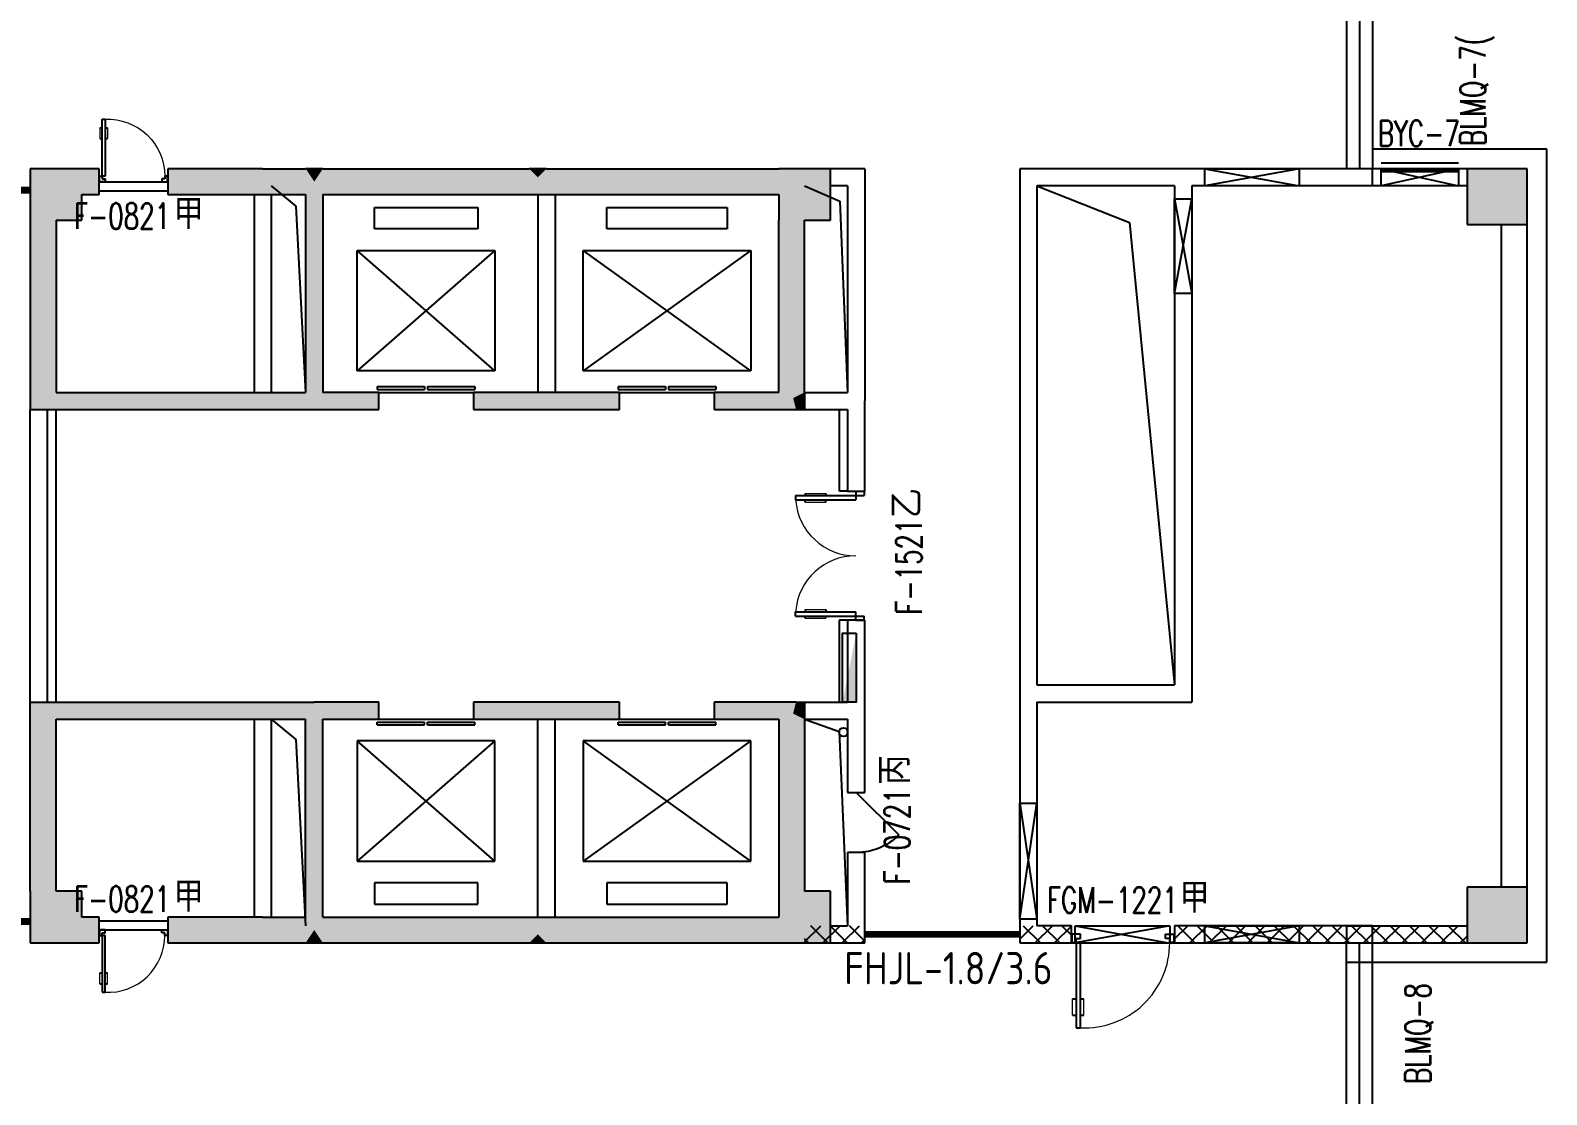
# Model space of a CAD drawing. Extents: x 2066852 to 2142668, y 313528 to 416301.
# Drawn here: x 2124413 to 2142038, y 393301 to 405673 of the extents above; entities that cross this region are included whole.
import ezdxf

# ---------------------------------------------------------------- set-up
doc = ezdxf.new("R2010")
doc.units = 0
doc.header["$LTSCALE"] = 1000
doc.header["$MEASUREMENT"] = 0
doc.layers.add('body', color=30, linetype='Continuous')
doc.layers.add('消防', color=222, linetype='Continuous')
doc.styles.add('-宋体', font='GBENOR.shx', dxfattribs={"bigfont": 'GBCBIG.shx'})
doc.styles.add('_TCH_WINDOW', font='txt.shx', dxfattribs={"height": 3.5, "bigfont": 'hztxt.shx'})

# ---------------------------------------------------------------- blocks, each defined once
blk = doc.blocks.new('cde')
at = {"layer": '消防'}
blk.add_hatch(color=256, dxfattribs=at).paths.add_polyline_path([(-873426.7166632321, -271674.3896962288), (-874226.7166632321, -271674.3896962288), (-873426.7166632321, -271834.3896962288)])
blk.add_lwpolyline([(-874226.7166632321, -271674.3896962288), (-873426.7166632321, -271674.3896962288), (-873426.7166632321, -271834.3896962288), (-874226.7166632321, -271834.3896962288)], close=True, dxfattribs=at)
blk = doc.blocks.new('dsssw')
at = {"layer": 'body'}
for p, q in [((1064639.195166232, 723073.2112980841, 1000), (1065739.195166233, 723073.2112980841, 1000)), ((1064639.195166232, 722874.2783074904, 1000), (1064639.195166232, 723073.2112980841, 1000)), ((1064639.195166232, 723073.2112980841, 1000), (1065739.195166233, 722874.2783074904, 1000)), ((1065739.195166231, 723073.2112980917), (1064639.195166232, 722874.2783074904, 1000)), ((1065739.195166233, 723073.2112980841, 1000), (1065739.195166233, 722874.2783074904, 1000)), ((1066688.980031787, 723073.2112981061, 10000), (1067588.980031787, 723073.2112981061, 10000)), ((1066688.980031787, 722873.6180586899, 10000), (1066688.980031787, 723073.2112981061, 10000)), ((1066688.980031787, 723073.2112981061, 10000), (1067588.980031787, 722873.6180586899, 10000)), ((1067588.980031785, 723073.2112981095), (1066688.980031787, 722873.6180586899, 10000)), ((1067588.980031787, 723073.2112981061, 10000), (1067588.980031787, 722873.6180586899, 10000)), ((1065739.195166233, 722874.2783074904, 1000), (1064639.195166232, 722874.2783074904, 1000)), ((1067588.980031787, 722873.6180586899, 10000), (1066688.980031787, 722873.6180586899, 10000)), ((1064289.195166258, 722723.0017846881), (1064489.195166258, 722723.0017846881)), ((1064289.195166258, 721623.0017846881), (1064289.195166258, 722723.0017846881)), ((1064289.195166258, 722723.0017846881), (1064489.195166258, 721623.0017846881)), ((1064289.195166258, 721623.0017846881), (1064489.195166258, 722723.0017846881)), ((1064489.195166258, 722723.0017846881), (1064489.195166258, 721623.0017846881)), ((1064489.195166258, 721623.0017846881), (1064289.195166258, 721623.0017846881)), ((1062489.195166244, 715698.2112980766, 20000), (1062687.412380871, 715698.2112980766, 20000)), ((1062489.195166244, 714348.2112980766, 20000), (1062489.195166244, 715698.2112980766, 20000)), ((1062489.195166244, 715698.2112980766, 20000), (1062687.412380871, 714348.2112980766, 20000)), ((1062489.195166244, 714348.2112980766), (1062687.412380871, 715698.2112980766, 20000)), ((1062687.412380871, 715698.2112980766, 20000), (1062687.412380871, 714348.2112980766, 20000)), ((1062687.412380871, 714348.2112980766, 20000), (1062489.195166244, 714348.2112980766, 20000)), ((1063133.665454694, 714273.211298054), (1064233.801983289, 714273.211298054)), ((1063133.665454694, 714071.1946094234), (1063133.665454694, 714273.211298054)), ((1064233.801983289, 714273.211298054), (1063133.665454694, 714073.2112980539)), ((1063133.665454694, 714273.211298054), (1064233.801983289, 714071.1946094234)), ((1064233.801983289, 714273.211298054), (1064233.801983289, 714071.1946094234)), ((1064639.195166269, 714273.2112980632), (1065739.195166268, 714273.2112980632)), ((1064639.195166268, 714073.211298063), (1064639.195166269, 714273.2112980632)), ((1065739.195166268, 714273.2112980692), (1064639.195166268, 714073.2112980632)), ((1064639.195166269, 714273.2112980632), (1065739.195166268, 714073.211298063)), ((1065739.195166268, 714273.2112980632), (1065739.195166268, 714073.211298063)), ((1064233.801983289, 714071.1946094234), (1063133.665454694, 714071.1946094234)), ((1065739.195166268, 714073.211298063), (1064639.195166268, 714073.211298063))]:
    blk.add_line(p, q, dxfattribs=at)
blk = doc.blocks.new('$DorLib2D$00000009')
for p, q in [((0.4128784780300046, 0.9052619659617922), (0.4128784780300046, 0.08070055595349494)), ((0.4541065485304194, 0.9052619659617922), (0.4128784780300046, 0.9052619659617922)), ((0.4541065485304194, 0.08070055595349494), (0.4541065485304194, 0.9052619659617922)), ((0.4128784780300046, 0.7821568824082695), (0.3780038555081039, 0.7821568824082694)), ((0.4889811710523202, 0.7821568824082694), (0.4541065485304194, 0.7821568824082695)), ((0.4128784780300046, 0.6235084014994399), (0.3780038555081039, 0.6235084014994398)), ((0.4889811710523202, 0.6235084014994398), (0.4541065485304194, 0.6235084014994399)), ((-0.4941390729791224, 0.08070055595349494), (-0.4529110024787076, 0.08070055595349494)), ((-0.4941390729791224, -0.001755585047334795), (-0.4941390729791224, 0.08070055595349494)), ((-0.4529110024787076, 0.08070055595349494), (-0.4529110024787076, 0.03947248545308008)), ((-0.4529110024787076, 0.03947248545308008), (-0.4116829319782927, 0.03947248545308008)), ((-0.4116829319782927, 0.03947248545308008), (-0.4116829319782927, -0.001755585047334795)), ((0.4128784780300046, 0.08070055595349494), (0.4541065485304194, 0.08070055595349494)), ((0.4541065485304194, 0.03947248545308008), (0.4128784780300046, 0.03947248545308008)), ((0.4128784780300046, 0.03947248545308008), (0.4128784780300046, -0.001755585047334795)), ((0.4953346190308343, 0.08070055595349494), (0.4541065485304194, 0.08070055595349494)), ((0.4541065485304194, 0.08070055595349494), (0.4541065485304194, 0.03947248545308008)), ((0.4953346190308343, -0.001755585047334795), (0.4953346190308343, 0.08070055595349494)), ((-0.4941390729791224, -0.001755585047334795), (-0.4941390729791224, -0.001755585047334795)), ((-0.4116829319782927, -0.001755585047334795), (-0.4941390729791224, -0.001755585047334795)), ((0.4128784780300046, -0.001755585047334795), (0.4953346190308343, -0.001755585047334795)), ((0.4953346190308343, -0.001755585047334795), (0.4953346190308343, -0.001755585047334795))]:
    blk.add_line(p, q)
at = {"lineweight": 13}
for p, q in [((0.3780038555081039, 0.7821568824082694), (0.3780038555081039, 0.6235084014994398)), ((0.4889811710523202, 0.7821568824082694), (0.4889811710523202, 0.6235084014994398))]:
    blk.add_line(p, q, dxfattribs=at)
blk.add_arc((0.3716497624938499, 0.08173193500353383), 0.8245614100082972, 87.13397114007623, 180.0716668053313, dxfattribs=at)
blk = doc.blocks.new('$TCHSYS$LDOR22D')
for p, q in [((-0.5166666666663637, 0.8332552583810156), (-0.01666666666671013, 0.8332552583810156)), ((-0.5166666666663637, 0.8332552583810156), (-0.5166666666663637, 0.6666666666662593)), ((-0.01666666666671013, 0.8332552583810156), (-0.01666666666671013, 0.6666666666662593)), ((0.01666666666660888, 0.8332552583810156), (0.01666666666660888, 0.6666666666662593)), ((0.01666666666660888, 0.8332552583810156), (0.5166666666662572, 0.8332552583810156)), ((0.5166666666662572, 0.8332552583810156), (0.5166666666662572, 0.6666666666662593)), ((-0.5166666666663637, 0.6666666666662593), (-0.01666666666671013, 0.6666666666662593)), ((0.01666666666660888, 0.6666666666662593), (0.5166666666662572, 0.6666666666662593)), ((-0.5000000000000071, 0.4999999999999858), (0.5000000000000373, 0.4999999999999858))]:
    blk.add_line(p, q)
blk = doc.blocks.new('$DorLib2D$00000114')
at = {"color": 0}
blk.add_line((0.4999999999999964, 3.552713678800501e-15), (-0.2071067811864751, 0.7071067811864857), dxfattribs=at)
blk.add_arc((0.5000000000013856, -1.154631945610163e-12), 1.000000000001696, 135, 180, dxfattribs=at)
blk = doc.blocks.new('$DorLib2D$00000011')
for p, q in [((-0.4666666602065375, 0.4708801651422996), (-0.46666666020654, -0.06245316819156697)), ((-0.4666666602065375, 0.4708801651422996), (-0.4333333268731733, 0.4708801651422999)), ((-0.4333333268731733, 0.4708801651422999), (-0.4333333268731709, 0.004213498475166344)), ((0.4333333397943598, 0.4708801651422999), (0.4333333397943574, 0.004213498475166344)), ((0.4666666731277241, 0.4708801651422996), (0.4333333397943598, 0.4708801651422999)), ((0.4666666731277241, 0.4708801651422996), (0.4666666731277265, -0.06245316819156697)), ((-0.4833333268732257, 0.3962051976975873), (-0.466666660206538, 0.3962051976975872)), ((-0.41666666020649, 0.3962051976975873), (-0.4333333268731729, 0.3962051976975873)), ((0.4166666731276766, 0.3962051976975873), (0.4333333397943595, 0.3962051976975873)), ((0.4833333397944098, 0.3962051976975873), (0.4666666731277244, 0.3962051976975872)), ((-0.4833333268732233, 0.2345635206386193), (-0.4666666602065386, 0.2345635206386192)), ((-0.41666666020649, 0.2345635206386193), (-0.4333333268731721, 0.2345635206386192)), ((0.4166666731276741, 0.2345635206386193), (0.4333333397943586, 0.2345635206386192)), ((0.4833333397944074, 0.2345635206386193), (0.4666666731277251, 0.2345635206386192)), ((-0.4999999935399067, 0.004213498475166344), (-0.4333333268731709, 0.004213498475166344)), ((-0.4999999935399042, 0.004213498475176044), (-0.4999999935399067, -0.06245316819156697)), ((0.5000000064610932, 0.004213498475166344), (0.4333333397943574, 0.004213498475166344)), ((0.5000000064610907, 0.004213498475176044), (0.5000000064610932, -0.06245316819156697)), ((-0.4999999935399067, -0.06245316819156697), (-0.46666666020654, -0.06245316819156697)), ((0.5000000064610932, -0.06245316819156697), (0.4666666731277265, -0.06245316819156697))]:
    blk.add_line(p, q)
at = {"lineweight": 13}
for p, q in [((-0.4833333268732257, 0.3962051976975873), (-0.4833333268732233, 0.2345635206386193)), ((-0.41666666020649, 0.3962051976975873), (-0.41666666020649, 0.2345635206386193)), ((0.4166666731276766, 0.3962051976975873), (0.4166666731276741, 0.2345635206386193)), ((0.4833333397944098, 0.3962051976975873), (0.4833333397944074, 0.2345635206386193))]:
    blk.add_line(p, q, dxfattribs=at)
for centre, start, end in [((-0.46666666020654, 0.004213498475166344), 0, 85.90395624184767), ((0.4666666731277265, 0.004213498475166344), 94.09604375815232, 180)]:
    blk.add_arc(centre, 0.4666666666671332, start, end, dxfattribs=at)
blk = doc.blocks.new('$WINLIB2D$00000004')
for p, q in [((-0.5, 0.5), (0.5, 0.5)), ((-0.5, 0.2405796575893152), (0.5, 0.2405796575893152)), ((-0.4999999999999999, -0.5), (0.5, -0.5))]:
    blk.add_line(p, q)

msp = doc.modelspace()

# ---------------------------------------------------------------- hatches: boundary and pattern name
at = {"layer": 'body'}
for points in [[(2124413.169386386, 403464.5145368003), (2125013.169386386, 403464.5145368003), (2125013.169386386, 404064.5145368003), (2124413.169386386, 404064.5145368003)], [(2125013.169386386, 403764.5145368194), (2125213.169386393, 403764.5145368483), (2125213.169386393, 404064.5145368351), (2125013.169386386, 404064.5145368194)], [(2127113.169386071, 404064.5145368199), (2126013.169386393, 404064.5145368353), (2126013.169386393, 403764.5145368485), (2127113.169386071, 403764.5145368199)], [(2127113.169386071, 404064.5145368199), (2127113.169386071, 403764.5145368199), (2127613.169386055, 403764.5145369361), (2127713.169386177, 403914.5145368777), (2127613.169386298, 404064.5145369357)], [(2127613.169386072, 404064.5145368205), (2127713.169386176, 403914.5145368777), (2127813.169386298, 404064.5145368192)], [(2127713.169386177, 403914.5145368777), (2127813.169386055, 403764.5145368198), (2130313.169386078, 403764.5145368205), (2130313.169386288, 403964.5145370315), (2130213.169386393, 404064.5145368197), (2127813.169386298, 404064.5145368192)], [(2130213.169386077, 404064.5145368205), (2130313.169386288, 403964.5145370316), (2130413.169386393, 404064.5145374545)], [(2130313.169386288, 403964.5145370316), (2130313.169386078, 403764.5145368205), (2130413.169386077, 403764.5145368205), (2130413.169386077, 404064.5145368205)], [(2133113.169386392, 403764.5145368205), (2133113.169386392, 404064.5145368205), (2130413.169386077, 404064.5145368205), (2130413.169386077, 403764.5145368205)], [(2133113.169386392, 403464.5145368036), (2133713.169386392, 403464.5145368036), (2133713.169386392, 404064.5145368036), (2133113.169386392, 404064.5145368036)], [(2141113.200636333, 403414.5067234673), (2141813.169386336, 403414.5067234673), (2141813.169386336, 404064.5067234872), (2141113.200636333, 404064.5067234872)], [(2127713.169386177, 403914.5145368777), (2127613.169386055, 403764.5145369361), (2127613.169386055, 401464.5145367609), (2127713.169386061, 401397.8478701353), (2127813.169386055, 401464.5145368232), (2127813.169386055, 403764.5145368198)], [(2124713.169386386, 403464.5145368194), (2124413.169386386, 403464.5145368194), (2124413.169386363, 401264.5145368036), (2124713.169386419, 401464.5145368275)], [(2133413.169386398, 403464.5145368036), (2133113.169386388, 403464.5145368036), (2133113.1693864, 401464.5145368277), (2133279.836053088, 401397.8478704171), (2133413.169386445, 401464.5145376008)], [(2124713.169386419, 401464.5145368275), (2124413.169386363, 401264.5145368036), (2127113.169386072, 401264.5145368215), (2127113.169386072, 401464.5145368215)], [(2127113.169386072, 401464.5145368215), (2127113.169386072, 401264.5145368215), (2127713.169386072, 401264.5145368219), (2127713.169386061, 401397.8478701354), (2127613.169386055, 401464.5145367609)], [(2127713.169386072, 401264.5145368219), (2128463.169385986, 401264.5145368237), (2128463.169385986, 401464.5145368056), (2127813.169386055, 401464.5145368232), (2127713.169386061, 401397.8478701354)], [(2130413.169386077, 401464.5145368223), (2129563.169385986, 401464.5145368052), (2129563.169385986, 401264.5145368239), (2130413.169386077, 401264.5145368223)], [(2130413.169386077, 401264.5145368223), (2131263.169386291, 401264.514536809), (2131263.169386292, 401464.5145368175), (2130413.169386077, 401464.5145368223)], [(2133113.1693864, 401464.5145368277), (2132363.169386139, 401464.5145368197), (2132363.169386139, 401264.5145368091), (2133313.169386419, 401264.5145368228), (2133279.836053088, 401397.8478704171)], [(2133279.836053088, 401397.8478704171), (2133313.169386419, 401264.5145368228), (2133413.169386386, 401264.5145368228), (2133413.169386386, 401464.5145368228)], [(2124413.169386386, 395664.514536801), (2124713.169386386, 395664.514536801), (2124713.169386367, 397664.5145368147), (2124413.169386424, 397864.5145367927)], [(2124413.169386424, 397864.5145367927), (2124713.169386367, 397664.5145368147), (2127113.169386068, 397664.5145367988), (2127113.169386068, 397864.5145367988)], [(2127113.169386068, 397864.5145367988), (2127113.169386068, 397664.5145367988), (2127613.169386055, 397664.5145366054), (2127713.169386076, 397731.181203408), (2127713.169386072, 397864.5145367986)], [(2127813.169386102, 397664.5145368198), (2128463.169385986, 397664.5145368307), (2128463.169385986, 397864.5145368194), (2127713.169386072, 397864.5145367986), (2127713.169386076, 397731.1812034079)], [(2130413.169386077, 397864.5145367981), (2129563.169385986, 397864.5145368192), (2129563.169385986, 397664.5145368215), (2130413.169386077, 397664.5145367981)], [(2130413.169386077, 397664.5145367981), (2131263.169386291, 397664.5145368074), (2131263.169386291, 397864.5145367784), (2130413.169386077, 397864.5145367981)], [(2133313.169386419, 397864.5145367977), (2132363.169386292, 397864.5145367782), (2132363.169386291, 397664.5145367917), (2133113.169386428, 397664.5145367596), (2133279.836053092, 397731.1812037133)], [(2133279.836053092, 397731.1812037133), (2133413.169386428, 397664.5145375829), (2133413.169386386, 397864.5145367977), (2133313.169386419, 397864.5145367977)], [(2127713.169385985, 395214.5145368284), (2127813.169386102, 395364.51453678), (2127813.169386102, 397664.5145368198), (2127713.169386076, 397731.1812034079), (2127613.169386055, 397664.5145366054), (2127613.169386055, 395364.5145368539)], [(2133113.169386394, 395664.5145368036), (2133413.169386394, 395664.5145368036), (2133413.169386428, 397664.5145375829), (2133279.836053092, 397731.1812037133), (2133113.169386428, 397664.5145367596)], [(2141113.200636333, 395064.5067234886), (2141813.169386336, 395064.5067234886), (2141813.169386336, 395714.5067235373), (2141113.200636333, 395714.5067235373)], [(2124413.169386386, 395064.514536801), (2125013.169386386, 395064.514536801), (2125013.169386386, 395664.514536801), (2124413.169386386, 395664.514536801)], [(2133113.169386392, 395064.5145368036), (2133713.169386392, 395064.5145368036), (2133713.169386392, 395664.5145368036), (2133113.169386392, 395664.5145368036)], [(2125013.169386386, 395064.514536801), (2125213.169386393, 395064.514536777), (2125213.169386393, 395364.5145367631), (2125013.169386386, 395364.514536801)], [(2127113.169386076, 395364.5145368006), (2126013.169386393, 395364.514536763), (2126013.169386393, 395064.5145367768), (2127113.169386076, 395064.5145368006)], [(2127113.169386076, 395364.5145368006), (2127113.169386076, 395064.5145368006), (2127613.169386299, 395064.5145368519), (2127713.169385985, 395214.5145368283), (2127613.169386055, 395364.5145368539)], [(2127713.169385985, 395214.5145368283), (2127813.169385484, 395064.5145368276), (2130213.169385579, 395064.5145368272), (2130313.169385746, 395164.5145365924), (2130313.169386078, 395364.5145368), (2127813.169386102, 395364.51453678)], [(2130313.169385746, 395164.5145365924), (2130413.169385579, 395064.51453615), (2130413.169386077, 395364.5145368), (2130313.169386078, 395364.5145368)], [(2133113.169386392, 395064.5145368036), (2133113.169386392, 395364.5145368), (2130413.169386077, 395364.5145368), (2130413.169386077, 395064.5145368)], [(2127813.169386072, 395064.5145368), (2127713.169385985, 395214.5145368284), (2127613.169386299, 395064.5145368519)], [(2130413.169386077, 395064.5145368), (2130313.169385746, 395164.5145365924), (2130213.169385579, 395064.5145368272)]]:
    msp.add_hatch(color=256, dxfattribs=at).paths.add_polyline_path(points)
h = msp.add_hatch(dxfattribs=at)
h.set_pattern_fill('ANSI37', color=256, scale=100, style=0)
h.set_pattern_definition([(45, (1225189.330151733, 730170.1359182273), (-112.2532015133644, 112.2532015133644), []), (135, (1225189.330151733, 730170.1359182273), (-112.2532015133644, -112.2532015133644), [])])
h.paths.add_polyline_path([(2069813.169386297, 395264.506723471), (2071188.169394794, 395264.5067235078), (2071188.169394811, 395064.4989109195), (2069813.169386297, 395064.5067234943)])
h.paths.add_polyline_path([(2073588.169394794, 395264.5067234447), (2074863.169392178, 395264.5067239226), (2074863.169392187, 395064.5067236716), (2073588.169394811, 395064.4989111271)])
h.paths.add_polyline_path([(2075288.169386302, 395264.5067239221), (2074863.169392178, 395264.5067239226), (2074863.169392187, 395064.4989112373), (2075288.169386302, 395064.4989137535)])
h.paths.add_polyline_path([(2075988.169386301, 395264.5067239222), (2076113.138136308, 395264.5067239222), (2076113.138136308, 395064.5067239224), (2075988.169386301, 395064.5067239224)])
h.paths.add_polyline_path([(2084813.169386294, 399364.5067238766), (2090213.169386249, 399364.5067238644), (2090213.169386249, 400014.5067238811), (2092313.169386266, 400014.5067238808), (2092313.169386221, 400214.5067238808), (2090013.169386249, 400214.5067238642), (2090013.169386246, 399564.5067238758), (2084813.169386294, 399564.5067238612)])
h.paths.add_polyline_path([(2102213.169386298, 395264.5067237954), (2110263.201301177, 395264.5067237954), (2110263.201301177, 395064.4989109801), (2102213.169386298, 395064.5067237846)])
h.paths.add_polyline_path([(2133413.169386385, 395264.5145367051), (2134113.169386334, 395264.5145367051), (2134113.169386334, 395064.5067238088), (2133413.169386385, 395064.5067238088)])
h.paths.add_polyline_path([(2135913.169386363, 395064.5067239503), (2136513.328477347, 395064.5067239503), (2136513.328477347, 395264.5067239139), (2135913.169386363, 395264.5067239139)])
h.paths.add_polyline_path([(2137713.328477347, 395264.5067239139), (2141113.169386308, 395264.5067239139), (2141113.169386308, 395064.4989112173), (2137713.328477347, 395064.4989112173)])

# ---------------------------------------------------------------- linework, layer by layer
for p, q in [((2139713.169386037, 406464.5067237691), (2139713.169386037, 404064.5067239171)), ((2139863.169386039, 406464.506723769), (2139863.169386039, 404064.5067239171)), ((2140013.169385997, 406464.5067237688), (2140013.169385996, 404064.5067239171)), ((2142038.169386299, 404289.5067239004), (2140013.16938602, 404289.5067238911)), ((2142038.169386299, 394839.5067239323), (2142038.169386299, 404289.5067239004)), ((2125013.169386386, 404064.5145368003), (2124413.169386386, 404064.5145368003)), ((2124413.169386386, 404064.5145368003), (2124413.169386386, 403464.5145368003)), ((2125213.169386393, 404064.5145368351), (2125013.169386386, 404064.5145368194)), ((2125213.169386393, 403764.5145368483), (2125213.169386393, 404064.5145368351)), ((2127113.169386071, 404064.5145368199), (2126013.169386393, 404064.5145368353)), ((2126013.169386393, 404064.5145368353), (2126013.169386393, 403764.5145368485)), ((2127113.169386071, 404064.5145368199), (2127613.169386298, 404064.5145369357)), ((2127613.169386072, 404064.5145368205), (2127613.169386298, 404064.5145369357)), ((2127813.169386072, 404064.5145368205), (2127613.169386072, 404064.5145368205)), ((2127813.169386072, 404064.5145368205), (2127813.169386298, 404064.5145368192)), ((2127813.169386298, 404064.5145368192), (2130213.169386393, 404064.5145368197)), ((2130213.169386077, 404064.5145368205), (2130213.169386393, 404064.5145368197)), ((2130413.169386077, 404064.5145368205), (2130213.169386077, 404064.5145368205)), ((2130413.169386077, 404064.5145368205), (2130413.169386393, 404064.5145374545)), ((2130413.169386393, 404064.5145374545), (2130413.169386077, 404064.5145368205)), ((2130413.169386077, 404064.5145368205), (2133113.169386393, 404064.5145368017)), ((2133713.169386392, 404064.5145368036), (2133113.169386392, 404064.5145368036)), ((2133713.169386392, 403464.5145368036), (2133713.169386392, 404064.5145368036)), ((2134113.169386392, 404064.5145367167), (2133713.169386393, 404064.5145366542)), ((2134113.169386392, 404064.5145367167), (2134113.169386405, 401364.5145367912)), ((2135913.169386061, 404064.5067238877), (2135913.169386058, 397964.5067238645)), ((2137813.169386072, 404064.5067238938), (2135913.169386061, 404064.5067238877)), ((2140013.169385996, 404064.5067239171), (2137813.169386072, 404064.5067238938)), ((2140013.169385996, 403864.5067239113), (2140013.169385996, 404064.5067239171)), ((2141113.200636236, 404064.5067238469), (2140013.169386022, 404064.5067238911)), ((2140013.169386023, 403864.5067238911), (2140013.169386022, 404064.5067238911)), ((2141813.169386336, 404064.5067234872), (2141113.200636333, 404064.5067234872)), ((2141113.200636333, 404064.5067234872), (2141113.200636333, 403414.5067234673)), ((2141813.169386336, 403414.5067234673), (2141813.169386336, 404064.5067234872)), ((2125213.251420753, 403808.2968741413), (2126013.251420765, 403808.3046869433)), ((2125216.901691115, 403913.1022504184), (2126016.901691128, 403913.1100632204)), ((2127213.169386066, 403864.5145368618), (2127501.071969233, 403629.5031565955)), ((2133413.169386387, 403864.5145367051), (2133822.034363255, 403687.9454852131)), ((2133913.169386385, 403864.5145367237), (2133713.169386393, 403864.5145366899)), ((2133913.169386385, 403864.5145367237), (2133913.169386379, 401464.5145368043)), ((2136113.169386078, 403864.5067238896), (2137188.529329383, 403439.3895709658)), ((2136113.16938604, 403864.5067238893), (2136113.16938604, 398064.5067238713)), ((2137713.169386063, 403864.5067238892), (2136113.16938604, 403864.5067238893)), ((2137713.169386063, 403864.5067238892), (2137713.169386063, 398064.5067238701)), ((2137913.169386083, 403864.5067239112), (2137913.169386083, 397864.5067238715)), ((2140013.169385996, 403864.5067239113), (2137913.169386083, 403864.5067239112)), ((2141113.200636236, 403864.5067238944), (2140013.169386023, 403864.5067238911)), ((2125013.169386386, 403464.5145368003), (2125013.169386393, 403764.5145368483)), ((2125013.169386386, 403764.5145368194), (2125213.169386393, 403764.5145368483)), ((2126013.169386393, 403764.5145368485), (2127113.169386071, 403764.5145368199)), ((2127013.169386102, 403764.5145368486), (2127013.169386102, 401464.5145368289)), ((2127113.169386071, 403764.5145368199), (2127613.169386055, 403764.5145369361)), ((2127213.169386102, 403764.5145368488), (2127213.169386102, 401464.514536829)), ((2127501.071969233, 403629.5031565955), (2127613.169386068, 401464.5145368493)), ((2127613.169386055, 403764.5145369361), (2127613.169386055, 401464.5145367609)), ((2127813.169386055, 403764.5145368198), (2130313.169386078, 403764.5145368205)), ((2127813.169386055, 403764.5145368198), (2127813.169386055, 401464.5145368232)), ((2128413.169386071, 403364.5145368255), (2128413.169386071, 403614.5145368305)), ((2128413.169386071, 403614.5145368305), (2129613.169386082, 403614.5145368307)), ((2129613.169386082, 403614.5145368307), (2129613.169386082, 403364.5145368258)), ((2130313.169386078, 403764.5145368205), (2130413.169386077, 403764.5145368205)), ((2130313.169386104, 403764.5145362311), (2130313.169386104, 401464.5145368273)), ((2130413.169386077, 403764.5145368205), (2133113.169386393, 403764.5145368327)), ((2130513.169386057, 403764.5145362311), (2130513.169386057, 401464.5145368274)), ((2131113.169386152, 403364.5145368419), (2131113.169386152, 403614.5145368302)), ((2131113.169386152, 403614.5145368302), (2132513.169386312, 403614.5145368305)), ((2132513.169386312, 403614.5145368305), (2132513.169386312, 403364.514536842)), ((2133113.169386393, 403764.5145368471), (2133113.169386392, 403464.5145368036)), ((2133822.034363255, 403687.9454852131), (2133913.169386405, 401464.51453679)), ((2124413.169386386, 403464.5145368194), (2124413.169386363, 401264.5145368036)), ((2124713.169386372, 403464.5145367432), (2125013.169386386, 403464.5145368003)), ((2124713.169386386, 403464.5145368194), (2124713.169386419, 401464.5145368275)), ((2133113.1693864, 401464.5145368277), (2133113.169386364, 403464.5145367432)), ((2133413.169386408, 403464.5145367432), (2133713.169386392, 403464.5145368036)), ((2133413.169386445, 401464.5145376008), (2133413.169386425, 403464.5145367431)), ((2137188.529329383, 403439.3895709658), (2137713.169386073, 398064.506723864)), ((2129613.169386082, 403364.5145368258), (2128413.169386071, 403364.5145368255)), ((2132513.169386312, 403364.514536842), (2131113.169386152, 403364.5145368419)), ((2141113.200636333, 403414.5067234673), (2141813.169386336, 403414.5067234673)), ((2141513.169386313, 395714.5067236598), (2141513.169386318, 403414.5067234496)), ((2141813.169386313, 395714.5067236598), (2141813.169386311, 403414.5067234496)), ((2128213.169386073, 401714.5145368102), (2128213.169386073, 403114.5145368318)), ((2128213.169386073, 403114.5145368318), (2129813.169386064, 403114.5145368321)), ((2129813.169386064, 403114.5145368321), (2128213.169386073, 401714.5145368102)), ((2129813.169386064, 401714.5145368105), (2128213.169386073, 403114.5145368318)), ((2129813.169386064, 403114.5145368321), (2129813.169386064, 401714.5145368105)), ((2130838.169386253, 401714.51453683), (2130838.169386253, 403114.5145368221)), ((2130838.169386253, 403114.5145368221), (2132788.169386237, 403114.5145368223)), ((2132788.169386237, 403114.5145368223), (2130838.169386253, 401714.51453683)), ((2132788.169386237, 401714.5145368302), (2130838.169386253, 403114.5145368221)), ((2132788.169386237, 403114.5145368223), (2132788.169386237, 401714.5145368302)), ((2129813.169386064, 401714.5145368105), (2128213.169386073, 401714.5145368102)), ((2132788.169386237, 401714.5145368302), (2130838.169386253, 401714.51453683)), ((2124713.169386419, 401464.5145368275), (2127113.169386072, 401464.5145368215)), ((2127113.169386072, 401464.5145368215), (2127613.169386055, 401464.5145367609)), ((2128463.169385986, 401464.5145368056), (2127813.169386055, 401464.5145368232)), ((2128463.169385986, 401264.5145368237), (2128463.169385986, 401464.5145368056)), ((2130413.169386077, 401464.5145368223), (2129563.169385986, 401464.5145368052)), ((2129563.169385986, 401464.5145368052), (2129563.169385986, 401264.5145368239)), ((2131263.169386292, 401464.5145368175), (2130413.169386077, 401464.5145368223)), ((2131263.169386291, 401264.514536809), (2131263.169386292, 401464.5145368175)), ((2133113.1693864, 401464.5145368277), (2132363.169386139, 401464.5145368197)), ((2132363.169386139, 401464.5145368197), (2132363.169386139, 401264.5145368091)), ((2133413.169386445, 401464.5145376008), (2133413.169386386, 401464.5145368228)), ((2133413.169386386, 401464.5145368228), (2133413.169386386, 401264.5145368228)), ((2133413.169386432, 401464.5145367912), (2133913.169386379, 401464.5145368043)), ((2133413.169386432, 401464.5145367912), (2133413.169386432, 401264.5145367912)), ((2134113.169386403, 400314.5145368386), (2134113.169386405, 401364.5145367912)), ((2124413.169386385, 397864.5145367845), (2124413.169386394, 401264.514536829)), ((2124413.169386363, 401264.5145368036), (2127113.169386072, 401264.5145368215)), ((2124613.169386385, 397864.514536784), (2124613.169386394, 401264.5145368284)), ((2124713.169386385, 397864.5145367837), (2124713.169386394, 401264.5145368282)), ((2127113.169386072, 401264.5145368215), (2127713.169386072, 401264.5145368219)), ((2127713.169386072, 401264.5145368219), (2128463.169385986, 401264.5145368237)), ((2129563.169385986, 401264.5145368239), (2130413.169386077, 401264.5145368223)), ((2130413.169386077, 401264.5145368223), (2131263.169386291, 401264.514536809)), ((2132363.169386139, 401264.5145368091), (2133313.169386419, 401264.5145368228)), ((2133313.169386419, 401264.5145368228), (2133413.169386386, 401264.5145368228)), ((2133413.169386432, 401264.5145367912), (2133913.169386403, 401264.5145368127)), ((2133819.489634111, 400314.5145465297), (2133819.489634117, 401264.5145367887)), ((2133913.169386403, 401264.5145368127), (2133913.169386394, 400314.5145368397)), ((2133919.489634111, 400314.5145465297), (2133819.489634111, 400314.5145465297)), ((2133913.169386394, 400314.5145368397), (2134113.169386403, 400314.5145368386)), ((2133913.169386391, 398814.5145368422), (2133813.169386391, 398814.5145368422)), ((2133813.169386391, 398814.5145368422), (2133813.169386387, 397864.5145368828)), ((2134113.169386394, 398814.5145368386), (2133913.169386385, 398814.5145368397)), ((2133913.169386385, 398814.5145368397), (2133913.169386384, 397864.514536948)), ((2134113.169386384, 397764.514536884), (2134113.169386394, 398814.5145368386)), ((2136113.16938604, 398064.5067238713), (2137713.169386063, 398064.5067238701)), ((2124413.169386386, 395664.514536801), (2124413.169386424, 397864.5145367927)), ((2124413.169386424, 397864.5145367927), (2127113.169386068, 397864.5145367988)), ((2127113.169386068, 397864.5145367988), (2127713.169386072, 397864.5145367986)), ((2128463.169385986, 397864.5145368194), (2127713.169386072, 397864.5145367986)), ((2128463.169385986, 397664.5145368307), (2128463.169385986, 397864.5145368194)), ((2130413.169386077, 397864.5145367981), (2129563.169385986, 397864.5145368192)), ((2129563.169385986, 397864.5145368192), (2129563.169385986, 397664.5145368215)), ((2131263.169386291, 397864.5145367784), (2130413.169386077, 397864.5145367981)), ((2131263.169386291, 397664.5145368074), (2131263.169386291, 397864.5145367784)), ((2133313.169386419, 397864.5145367977), (2132363.169386292, 397864.5145367782)), ((2132363.169386292, 397864.5145367782), (2132363.169386291, 397664.5145367917)), ((2133313.169386419, 397864.5145367977), (2133413.169386386, 397864.5145367977)), ((2133413.169386386, 397864.5145367977), (2133413.169386386, 397664.5145367977)), ((2133413.169386351, 397864.514536884), (2133913.169386384, 397864.514536948)), ((2133413.169386351, 397864.514536884), (2133413.169386351, 397664.514536884)), ((2135913.169386058, 397964.5067238645), (2135913.169386073, 395064.5067238564)), ((2136113.169386073, 397864.5067238729), (2137913.169386083, 397864.5067238715)), ((2136113.169386073, 397864.5067238729), (2136113.169386073, 395264.5067238591)), ((2124713.169386386, 395664.514536801), (2124713.169386367, 397664.5145368147)), ((2124713.169386367, 397664.5145368147), (2127113.169386068, 397664.5145367988)), ((2127013.169386063, 397664.5145366057), (2127013.16938607, 395364.5145368541)), ((2127113.169386068, 397664.5145367988), (2127613.169386055, 397664.5145366054)), ((2127213.169386064, 397664.5145367897), (2127501.07196923, 397429.5031565235)), ((2127213.169386111, 397664.5145366056), (2127213.169386117, 395364.5145368541)), ((2127613.169386055, 395364.5145368539), (2127613.169386055, 397664.5145366054)), ((2127813.169386102, 397664.5145368198), (2128463.169385986, 397664.5145368307)), ((2127813.169386102, 395364.51453678), (2127813.169386102, 397664.5145368198)), ((2129563.169385986, 397664.5145368215), (2130413.169386077, 397664.5145367981)), ((2130313.169386057, 395364.5145373736), (2130313.169386057, 397664.51453676)), ((2130413.169386077, 397664.5145367981), (2131263.169386291, 397664.5145368074)), ((2130513.169386104, 395364.5145373736), (2130513.169386104, 397664.51453676)), ((2132363.169386291, 397664.5145367917), (2133113.169386428, 397664.5145367596)), ((2133113.169386428, 397664.5145367596), (2133113.169386364, 395664.5145367432)), ((2133413.169386384, 397664.5145367978), (2133814.235252187, 397521.5098150878)), ((2133413.169386428, 397664.5145375829), (2133413.169386354, 395664.5145367432)), ((2133413.169386428, 397664.5145375829), (2133413.169386386, 397664.5145367977)), ((2133413.169386351, 397664.514536884), (2133913.169386414, 397664.5145367532)), ((2133913.169386414, 397664.5145367532), (2133913.169386399, 396814.5145370484)), ((2134113.169386426, 396814.5145370484), (2134113.169386411, 397764.514536884)), ((2133814.235252187, 397521.5098150878), (2133913.169386412, 395264.514536705)), ((2127501.07196923, 397429.5031565235), (2127613.169386066, 395264.5145367773)), ((2129813.169386064, 397414.51453681), (2128213.169386073, 397414.5145368102)), ((2128213.169386073, 397414.5145368102), (2128213.169386073, 396014.5145367887)), ((2129813.169386064, 396014.5145367883), (2128213.169386073, 397414.5145368102)), ((2129813.169386064, 397414.51453681), (2128213.169386073, 396014.5145367887)), ((2129813.169386064, 396014.5145367883), (2129813.169386064, 397414.51453681)), ((2132788.169386237, 397414.5145367902), (2130838.169386253, 397414.5145367904)), ((2130838.169386253, 397414.5145367904), (2130838.169386253, 396014.5145367983)), ((2132788.169386237, 396014.5145367981), (2130838.169386253, 397414.5145367904)), ((2132788.169386237, 397414.5145367902), (2130838.169386253, 396014.5145367983)), ((2132788.169386237, 396014.5145367981), (2132788.169386237, 397414.5145367902)), ((2133913.169386399, 396814.5145370484), (2134113.169386426, 396814.5145370484)), ((2134113.169386422, 396114.5145368957), (2133913.169386399, 396114.5145368957)), ((2133913.169386399, 396114.5145368957), (2133913.169386414, 395264.5145366573)), ((2134113.1693864, 395064.5145366657), (2134113.169386422, 396114.5145368957)), ((2128213.169386073, 396014.5145367887), (2129813.169386064, 396014.5145367883)), ((2130838.169386253, 396014.5145367983), (2132788.169386237, 396014.5145367981)), ((2129613.169386082, 395764.5145367946), (2128413.169386071, 395764.514536795)), ((2128413.169386071, 395764.514536795), (2128413.169386071, 395514.51453679)), ((2129613.169386082, 395514.5145367897), (2129613.169386082, 395764.5145367946)), ((2132513.169386312, 395764.5145367784), (2131113.169386152, 395764.5145367786)), ((2131113.169386152, 395764.5145367786), (2131113.169386152, 395514.5145367902)), ((2132513.169386312, 395514.51453679), (2132513.169386312, 395764.5145367784)), ((2141813.169386336, 395714.5067235373), (2141113.200636333, 395714.5067235373)), ((2141113.200636333, 395714.5067235373), (2141113.200636333, 395064.5067234886)), ((2141813.169386336, 395064.5067234886), (2141813.169386336, 395714.5067235373)), ((2124413.169386386, 395664.514536801), (2124413.169386386, 395064.514536801)), ((2125013.169386386, 395664.514536801), (2124713.169386385, 395664.5145369466)), ((2125013.169386393, 395364.5145367631), (2125013.169386386, 395664.514536801)), ((2128413.169386071, 395514.51453679), (2129613.169386082, 395514.5145367897)), ((2131113.169386152, 395514.5145367902), (2132513.169386312, 395514.51453679)), ((2133113.169386392, 395664.5145368036), (2133113.169386393, 395364.5145367865)), ((2133713.169386392, 395664.5145368036), (2133413.169386395, 395664.5145367432)), ((2133713.169386392, 395064.5145368036), (2133713.169386392, 395664.5145368036)), ((2125213.169386393, 395364.5145367631), (2125013.169386386, 395364.514536801)), ((2125213.169386393, 395064.514536777), (2125213.169386393, 395364.5145367631)), ((2127113.169386076, 395364.5145368006), (2126013.169386393, 395364.514536763)), ((2126013.169386393, 395364.514536763), (2126013.169386393, 395064.5145367768)), ((2127113.169386076, 395364.5145368006), (2127613.169386055, 395364.5145368539)), ((2127813.169386102, 395364.51453678), (2130313.169386078, 395364.5145368)), ((2130313.169386078, 395364.5145368), (2130413.169386077, 395364.5145368)), ((2130413.169386077, 395364.5145368), (2133113.169386393, 395364.5145367652)), ((2125213.251420753, 395215.9111864757), (2126013.251420765, 395215.9189992776)), ((2125216.901691115, 395320.7165627528), (2126016.901691128, 395320.7243755548)), ((2133713.169386393, 395264.5145365503), (2133913.169386414, 395264.5145366573)), ((2136513.32847702, 395264.5067238886), (2136113.169386073, 395264.5067238591)), ((2136513.32847702, 395064.5067238603), (2136513.32847702, 395264.5067238886)), ((2140013.169386361, 395264.5067238591), (2137713.32847702, 395264.5067238886)), ((2137713.32847702, 395264.5067238886), (2137713.32847702, 395064.5067238603)), ((2139713.169386324, 395264.5067238577), (2141113.200636349, 395264.5067238547)), ((2139713.169386324, 395264.5067238577), (2139713.169386324, 395064.5067238577)), ((2140013.169386361, 395064.5067238564), (2140013.169386361, 395264.5067238591)), ((2124413.169386386, 395064.514536801), (2125013.169386386, 395064.514536801)), ((2125013.169386386, 395064.514536801), (2125213.169386393, 395064.514536777)), ((2126013.169386393, 395064.5145367768), (2127113.169386076, 395064.5145368006)), ((2127113.169386076, 395064.5145368006), (2127613.169386299, 395064.5145368519)), ((2127613.169386072, 395064.5145368), (2127613.169386299, 395064.5145368519)), ((2127613.169386072, 395064.5145368), (2127813.169386072, 395064.5145368)), ((2127813.169386072, 395064.5145368), (2127813.169385484, 395064.5145368276)), ((2127813.169385484, 395064.5145368276), (2130213.169385579, 395064.5145368272)), ((2130213.169386077, 395064.5145368), (2130213.169385579, 395064.5145368272)), ((2130213.169386077, 395064.5145368), (2130413.169386077, 395064.5145368)), ((2130413.169386077, 395064.5145368), (2130413.169385579, 395064.51453615)), ((2130413.169385579, 395064.51453615), (2130413.169386077, 395064.5145368)), ((2130413.169386077, 395064.5145368), (2133113.169386393, 395064.5145367962)), ((2133113.169386392, 395064.5145368036), (2133713.169386392, 395064.5145368036)), ((2133713.169386393, 395064.5145367395), (2134113.1693864, 395064.5145366657)), ((2135913.169386073, 395064.5067238564), (2136513.32847702, 395064.5067238603)), ((2136513.32847701, 395064.5067240429), (2137713.328477087, 395064.5067240415)), ((2137713.32847702, 395064.5067238603), (2140013.169386361, 395064.5067238564)), ((2139713.169386319, 392664.5067239217), (2139713.169386319, 395064.5067238564)), ((2139713.169386324, 395064.5067238577), (2141113.200636349, 395064.5067238529)), ((2139863.169386317, 392664.5067239202), (2139863.169386317, 395064.5067238564)), ((2140013.169386361, 392664.5067239188), (2140013.169386361, 395064.5067238564)), ((2141113.200636333, 395064.5067234886), (2141813.169386336, 395064.5067234886)), ((2139713.169386324, 394839.5067238577), (2142038.169386299, 394839.5067239323))]:
    msp.add_line(p, q, dxfattribs=at)
at = {"layer": '消防', "const_width": 80}
for points in [[(2110263.201301271, 403814.5067234372), (2124413.169386386, 403814.5067234372)], [(2110263.201301271, 395314.4989113592), (2124413.169386386, 395314.4989113592)], [(2134113.169386334, 395164.5106300756), (2135913.169386373, 395164.5067237449)]]:
    msp.add_lwpolyline(points, dxfattribs=at)
at = {"layer": '消防', "linetype": 'Continuous'}
msp.add_circle((2133863.169371287, 397514.6827243156), 50, dxfattribs=at)

# ---------------------------------------------------------------- block references
at = {"layer": 'body'}
for name, p, xscale, yscale, zscale, rotation in [('$DorLib2D$00000009', (2125613.169386391, 403914.5145368195), -800, 800, -800, 1.270496497588651e-11), ('$TCHSYS$LDOR22D', (2129013.169386068, 401364.5145368221), 1100, 200, 1100, 9.881639424189516e-12), ('$TCHSYS$LDOR22D', (2131813.169386245, 401364.5145368226), 1100, 200, 1100, 9.200147049039122e-12), ('$DorLib2D$00000011', (2134013.169386394, 399564.5145368376), -1500, -1500, -1500, 269.9999999996739), ('$TCHSYS$LDOR22D', (2129013.169386068, 397764.5145367983), 1100, -200, 1100, 359.9999999999901), ('$TCHSYS$LDOR22D', (2131813.169386246, 397764.5145367979), 1100, -200, 1100, 359.9999999999908), ('$DorLib2D$00000114', (2134013.169386411, 396464.5145369207), -700, 700, -700, 270), ('$DorLib2D$00000009', (2125613.169386391, 395214.5145368009), -800, -800, -800, 359.9999999999873)]:
    msp.add_blockref(name, p, dxfattribs=dict(at, xscale=xscale, yscale=yscale, zscale=zscale, rotation=rotation))
ref = msp.add_blockref('$WINLIB2D$00000004', (2140563.200636324, 404077.0067238942), dxfattribs=dict(at, xscale=900, yscale=100, zscale=900, rotation=180.0000000003224))
ref.add_attrib('A', 'BYC-7', (2140073.200636323, 404326.226419541), dxfattribs={"height": 297.5, "style": '_TCH_WINDOW', "width": 0.7058823529411765})
msp.add_blockref('dsssw', (1073423.974219801, -319008.7045741251), dxfattribs=at)
at = {"layer": 'body', "xscale": -1200, "yscale": -1200, "zscale": -1200}
msp.add_blockref('$DorLib2D$00000009', (2137113.328477041, 395164.5067238645), dxfattribs=at)
at = {"layer": '消防', "rotation": 270}
msp.add_blockref('cde', (2405687.559082568, -475562.2099392704), dxfattribs=at)

# ---------------------------------------------------------------- texts
at = {"layer": 'body', "style": '_TCH_WINDOW', "width": 0.7058823529411765}
for s, rotation, p in [('BLMQ-7(', 90, (2141328.754533752, 404328.5330882003)), ('F-1521', 89.9999999996739, (2134775.669386391, 398881.8767415578)), ('F-0721', 90, (2134637.263529884, 395746.4633558195)), ('BLMQ-8', 90, (2140689.60888914, 393427.0739844493))]:
    msp.add_text(s, height=297.5, rotation=rotation, dxfattribs=at).set_placement(p)
for s, p in [('F-0821', (2124922.677260407, 403364.5145368194)), ('F-0821', (2124922.677260407, 395427.0145368009)), ('FGM-1221', (2136230.336351057, 395414.5067242261))]:
    msp.add_text(s, height=297.5, dxfattribs=at).set_placement(p)
at = {"layer": 'body', "style": '_TCH_WINDOW'}
for p in [(2126077.677260407, 403364.5145368196), (2126077.677260407, 395427.0145368009), (2137770.336351057, 395414.5067242261)]:
    msp.add_text('甲', height=350, dxfattribs=at).set_placement(p)
for s, rotation, p in [('乙', 89.9999999996739, (2134775.669386397, 400001.8767415578)), ('丙', 90, (2134637.263529884, 396901.4633558195))]:
    msp.add_text(s, height=350, rotation=rotation, dxfattribs=at).set_placement(p)
at = {"layer": '消防', "style": '-宋体'}
msp.add_text('FHJL-1.8/3.6', height=375, dxfattribs=at).set_placement((2133872.964662946, 394583.882070838))

doc.saveas('drawing.dxf')
